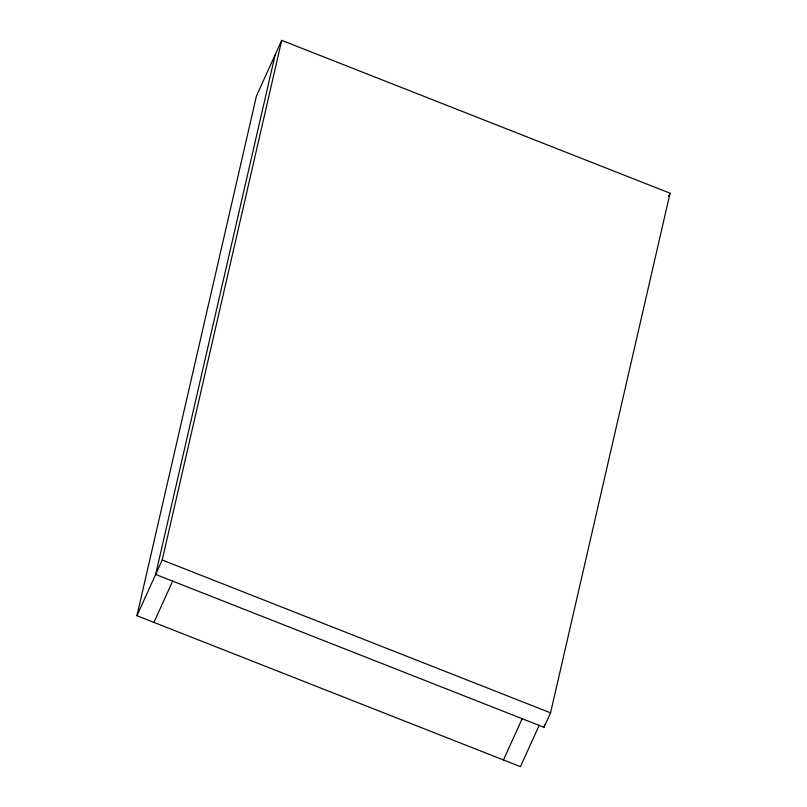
<?xml version="1.0" encoding="UTF-8"?>
<svg xmlns="http://www.w3.org/2000/svg" width="807" height="807" viewBox="0 0 807 807"><rect width="100%" height="100%" fill="white"/><g stroke="black" fill="none" stroke-linecap="round" stroke-linejoin="round"><path stroke-width="1.21" d="M539.167 725.392L520.444 766.65L136.938 615.711L256.434 96.053L281.704 40.35L670.062 193.206L550.566 712.853L544.019 727.299L155.65 574.443L275.147 54.795M136.938 615.711L162.207 560.008L281.704 40.35M544.019 727.299L544.584 724.837M153.925 622.399L172.648 581.131M668.549 196.535L670.062 193.206M503.457 759.962L522.169 718.704M162.207 560.008L550.566 712.853"/></g></svg>
